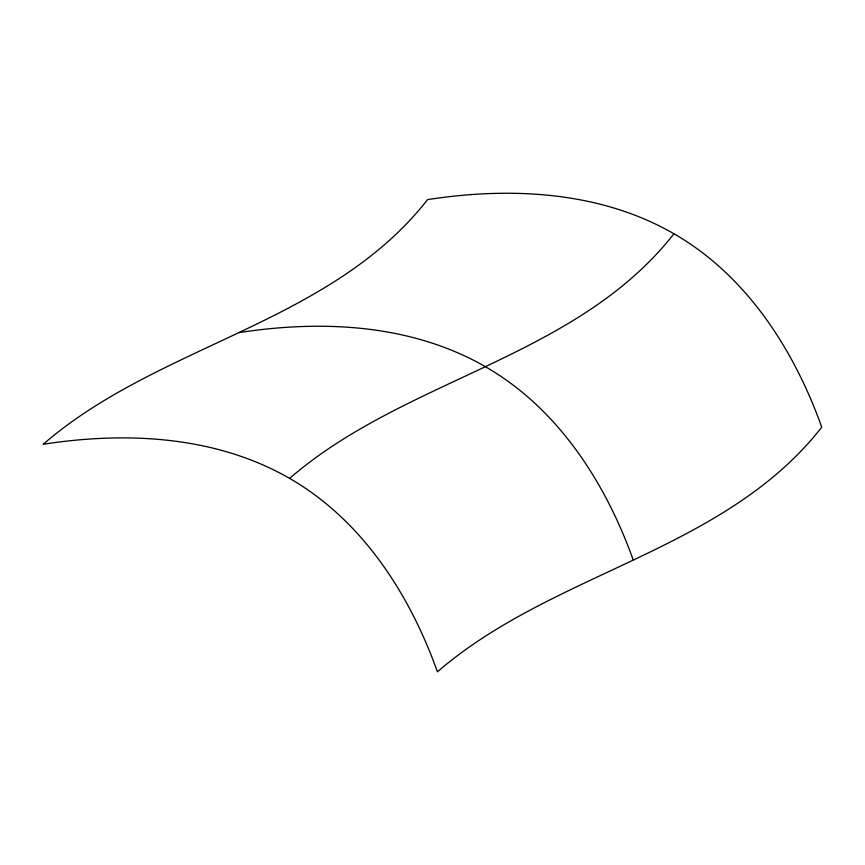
<?xml version="1.0" encoding="UTF-8"?>
<svg xmlns="http://www.w3.org/2000/svg" width="865" height="865" viewBox="0 0 865 865"><rect width="100%" height="100%" fill="white"/><g stroke="black" fill="none" stroke-linecap="round" stroke-linejoin="round"><path stroke-width="1.3" d="M673.932 233.745C576.587 358.142 405.447 378.07 289.613 478.388C215.482 435.711 126.063 431.44 43.25 444.253C159.084 343.935 330.235 324.007 427.57 199.61C510.393 186.797 599.802 191.068 673.932 233.745C746.625 275.589 794.07 349.763 821.75 427.191C724.405 551.578 553.254 571.516 437.43 671.835C409.74 594.406 362.305 520.233 289.613 478.388M239.108 332.603C321.921 319.78 411.34 324.061 485.47 366.738C558.163 408.583 605.597 482.757 633.288 560.174"/></g></svg>
